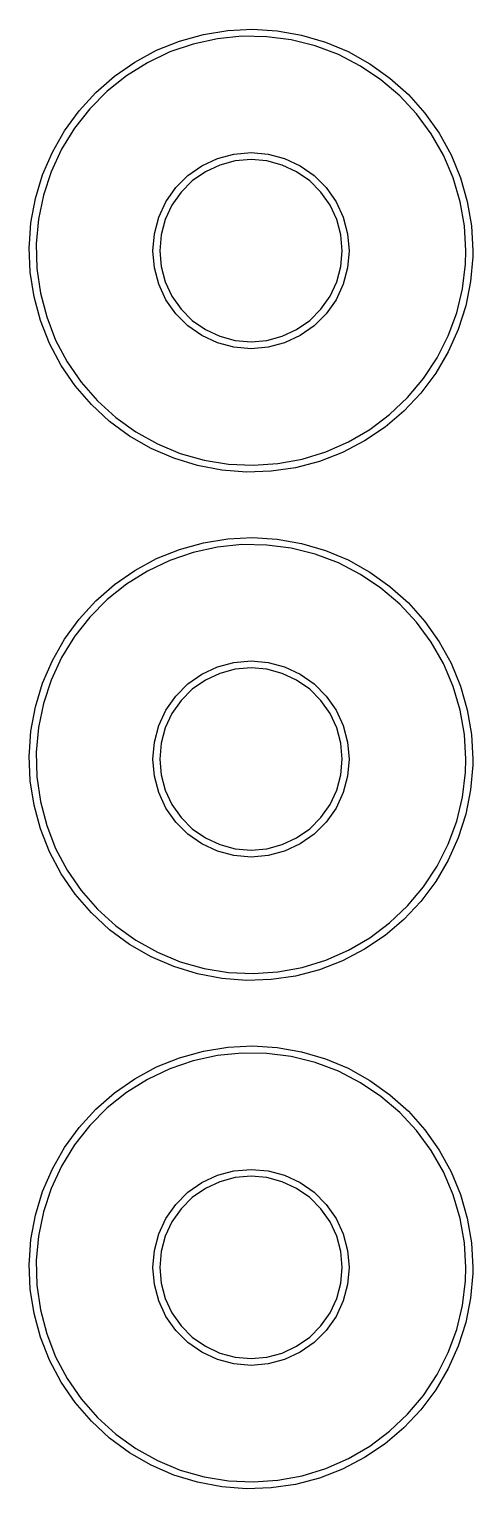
# Model space of a CAD drawing. Extents: x 26 to 390, y -197 to -58.
# Drawn here: x 362.95 to 369.05, y -174.05 to -153.95 of the extents above; entities that cross this region are included whole.
import ezdxf

# ---------------------------------------------------------------- set-up
doc = ezdxf.new("R2010")
doc.units = 0
doc.layers.add('BLACK', color=7, linetype='CONTINUOUS')

msp = doc.modelspace()

# ---------------------------------------------------------------- linework, layer by layer
at = {"layer": 'BLACK', "linetype": 'CONTINUOUS'}
for p, q in [((365.681, -153.967), (366.021, -153.95)), ((366.021, -153.95), (366.361, -153.971)), ((364.701, -154.24), (365.017, -154.113)), ((365.205, -154.154), (364.883, -154.264)), ((365.017, -154.113), (365.345, -154.021)), ((365.538, -154.081), (365.205, -154.154)), ((365.345, -154.021), (365.681, -153.967)), ((365.876, -154.048), (365.538, -154.081)), ((366.216, -154.053), (365.876, -154.048)), ((366.554, -154.097), (366.216, -154.053)), ((366.361, -153.971), (366.696, -154.031)), ((366.884, -154.18), (366.554, -154.097)), ((366.696, -154.031), (367.023, -154.127)), ((367.023, -154.127), (367.337, -154.259)), ((364.402, -154.402), (364.701, -154.24)), ((364.883, -154.264), (364.576, -154.411)), ((367.202, -154.3), (366.884, -154.18)), ((367.504, -154.457), (367.202, -154.3)), ((367.337, -154.259), (367.634, -154.425)), ((364.122, -154.597), (364.402, -154.402)), ((364.576, -154.411), (364.288, -154.591)), ((367.787, -154.646), (367.504, -154.457)), ((367.634, -154.425), (367.911, -154.623)), ((363.866, -154.821), (364.122, -154.597)), ((364.288, -154.591), (364.023, -154.804)), ((368.045, -154.867), (367.787, -154.646)), ((367.911, -154.623), (368.164, -154.851)), ((363.636, -155.072), (363.866, -154.821)), ((364.023, -154.804), (363.783, -155.046)), ((368.277, -155.116), (368.045, -154.867)), ((368.164, -154.851), (368.39, -155.105)), ((363.436, -155.348), (363.636, -155.072)), ((363.783, -155.046), (363.574, -155.314)), ((368.478, -155.391), (368.277, -155.116)), ((368.39, -155.105), (368.587, -155.384)), ((363.268, -155.644), (363.436, -155.348)), ((363.574, -155.314), (363.396, -155.604)), ((368.647, -155.686), (368.478, -155.391)), ((368.587, -155.384), (368.751, -155.682)), ((363.134, -155.957), (363.268, -155.644)), ((363.396, -155.604), (363.253, -155.912)), ((365.325, -155.831), (365.538, -155.731)), ((365.538, -155.731), (365.766, -155.671)), ((365.782, -155.764), (365.571, -155.821)), ((365.766, -155.671), (366, -155.65)), ((366, -155.745), (365.782, -155.764)), ((366, -155.65), (366.234, -155.671)), ((366.218, -155.764), (366, -155.745)), ((366.429, -155.821), (366.218, -155.764)), ((366.234, -155.671), (366.462, -155.731)), ((366.462, -155.731), (366.675, -155.831)), ((368.78, -155.999), (368.647, -155.686)), ((368.751, -155.682), (368.88, -155.997)), ((363.036, -156.283), (363.134, -155.957)), ((363.253, -155.912), (363.146, -156.235)), ((364.966, -156.132), (365.132, -155.966)), ((365.132, -155.966), (365.325, -155.831)), ((365.373, -155.913), (365.193, -156.039)), ((365.571, -155.821), (365.373, -155.913)), ((366.627, -155.913), (366.429, -155.821)), ((366.807, -156.039), (366.627, -155.913)), ((366.675, -155.831), (366.868, -155.966)), ((366.868, -155.966), (367.034, -156.132)), ((364.831, -156.325), (364.966, -156.132)), ((365.193, -156.039), (365.039, -156.193)), ((366.961, -156.193), (366.807, -156.039)), ((367.034, -156.132), (367.169, -156.325)), ((368.877, -156.325), (368.78, -155.999)), ((368.88, -155.997), (368.974, -156.324)), ((362.974, -156.618), (363.036, -156.283)), ((363.146, -156.235), (363.077, -156.568)), ((364.731, -156.538), (364.831, -156.325)), ((365.039, -156.193), (364.913, -156.373)), ((367.087, -156.373), (366.961, -156.193)), ((367.169, -156.325), (367.269, -156.538)), ((368.935, -156.66), (368.877, -156.325)), ((368.974, -156.324), (369.031, -156.66)), ((363.077, -156.568), (363.046, -156.907)), ((364.671, -156.766), (364.731, -156.538)), ((364.821, -156.571), (364.764, -156.782)), ((364.913, -156.373), (364.821, -156.571)), ((367.179, -156.571), (367.087, -156.373)), ((367.236, -156.782), (367.179, -156.571)), ((367.269, -156.538), (367.329, -156.766)), ((362.954, -156.907), (362.974, -156.618)), ((364.65, -157), (364.671, -156.766)), ((367.329, -156.766), (367.35, -157)), ((368.955, -157), (368.935, -156.66)), ((369.031, -156.66), (369.05, -157)), ((362.95, -156.957), (362.954, -156.907)), ((362.965, -157.298), (362.95, -156.957)), ((363.046, -156.907), (363.055, -157.247)), ((364.764, -156.782), (364.745, -157)), ((367.255, -157), (367.236, -156.782)), ((364.671, -157.234), (364.65, -157)), ((364.745, -157), (364.764, -157.218)), ((367.236, -157.218), (367.255, -157)), ((367.35, -157), (367.329, -157.234)), ((368.949, -157.186), (368.955, -157)), ((369.049, -157.085), (369.02, -157.424)), ((369.05, -157), (369.049, -157.085)), ((363.017, -157.634), (362.965, -157.298)), ((363.055, -157.247), (363.103, -157.584)), ((364.731, -157.462), (364.671, -157.234)), ((364.764, -157.218), (364.821, -157.429)), ((367.179, -157.429), (367.236, -157.218)), ((367.329, -157.234), (367.269, -157.462)), ((368.908, -157.523), (368.949, -157.186)), ((364.831, -157.675), (364.731, -157.462)), ((364.821, -157.429), (364.913, -157.627)), ((367.087, -157.627), (367.179, -157.429)), ((367.269, -157.462), (367.169, -157.675)), ((368.829, -157.854), (368.908, -157.523)), ((369.02, -157.424), (368.954, -157.759)), ((363.106, -157.963), (363.017, -157.634)), ((363.103, -157.584), (363.19, -157.913)), ((364.966, -157.868), (364.831, -157.675)), ((364.913, -157.627), (365.039, -157.807)), ((366.961, -157.807), (367.087, -157.627)), ((367.169, -157.675), (367.034, -157.868)), ((368.954, -157.759), (368.851, -158.083)), ((363.231, -158.279), (363.106, -157.963)), ((363.19, -157.913), (363.313, -158.23)), ((365.132, -158.034), (364.966, -157.868)), ((365.039, -157.807), (365.193, -157.961)), ((365.193, -157.961), (365.373, -158.087)), ((366.627, -158.087), (366.807, -157.961)), ((366.807, -157.961), (366.961, -157.807)), ((367.034, -157.868), (366.868, -158.034)), ((368.712, -158.174), (368.829, -157.854)), ((365.325, -158.169), (365.132, -158.034)), ((365.538, -158.269), (365.325, -158.169)), ((365.373, -158.087), (365.571, -158.179)), ((365.571, -158.179), (365.782, -158.236)), ((366.218, -158.236), (366.429, -158.179)), ((366.429, -158.179), (366.627, -158.087)), ((366.675, -158.169), (366.462, -158.269)), ((366.868, -158.034), (366.675, -158.169)), ((368.559, -158.477), (368.712, -158.174)), ((368.851, -158.083), (368.713, -158.394)), ((363.391, -158.58), (363.231, -158.279)), ((363.313, -158.23), (363.472, -158.531)), ((365.766, -158.329), (365.538, -158.269)), ((366, -158.35), (365.766, -158.329)), ((365.782, -158.236), (366, -158.255)), ((366, -158.255), (366.218, -158.236)), ((366.234, -158.329), (366, -158.35)), ((366.462, -158.269), (366.234, -158.329)), ((363.584, -158.861), (363.391, -158.58)), ((363.472, -158.531), (363.665, -158.811)), ((368.372, -158.762), (368.559, -158.477)), ((368.713, -158.394), (368.54, -158.688)), ((368.154, -159.023), (368.372, -158.762)), ((368.54, -158.688), (368.336, -158.961)), ((363.806, -159.119), (363.584, -158.861)), ((363.665, -158.811), (363.889, -159.068)), ((368.336, -158.961), (368.103, -159.209)), ((364.056, -159.35), (363.806, -159.119)), ((363.889, -159.068), (364.14, -159.296)), ((367.907, -159.257), (368.154, -159.023)), ((364.33, -159.552), (364.056, -159.35)), ((364.14, -159.296), (364.417, -159.495)), ((367.635, -159.461), (367.907, -159.257)), ((368.103, -159.209), (367.844, -159.429)), ((364.625, -159.722), (364.33, -159.552)), ((364.417, -159.495), (364.714, -159.66)), ((367.342, -159.633), (367.635, -159.461)), ((367.844, -159.429), (367.562, -159.62)), ((364.937, -159.859), (364.625, -159.722)), ((364.714, -159.66), (365.028, -159.791)), ((366.705, -159.87), (367.03, -159.77)), ((367.26, -159.778), (366.943, -159.901)), ((367.03, -159.77), (367.342, -159.633)), ((367.562, -159.62), (367.26, -159.778)), ((365.262, -159.959), (364.937, -159.859)), ((365.028, -159.791), (365.355, -159.884)), ((365.597, -160.023), (365.262, -159.959)), ((365.355, -159.884), (365.691, -159.939)), ((365.691, -159.939), (366.031, -159.955)), ((366.031, -159.955), (366.37, -159.932)), ((366.613, -159.988), (366.276, -160.037)), ((366.37, -159.932), (366.705, -159.87)), ((366.943, -159.901), (366.613, -159.988)), ((365.936, -160.049), (365.597, -160.023)), ((366.276, -160.037), (365.936, -160.049)), ((365.345, -161.021), (365.681, -160.967)), ((365.681, -160.967), (366.021, -160.95)), ((366.021, -160.95), (366.361, -160.971)), ((366.361, -160.971), (366.696, -161.031)), ((364.701, -161.24), (365.017, -161.113)), ((365.205, -161.154), (364.883, -161.264)), ((365.017, -161.113), (365.345, -161.021)), ((365.538, -161.081), (365.205, -161.154)), ((365.876, -161.048), (365.538, -161.081)), ((366.216, -161.053), (365.876, -161.048)), ((366.554, -161.097), (366.216, -161.053)), ((366.884, -161.18), (366.554, -161.097)), ((366.696, -161.031), (367.023, -161.127)), ((367.202, -161.3), (366.884, -161.18)), ((367.023, -161.127), (367.337, -161.259)), ((364.402, -161.402), (364.701, -161.24)), ((364.883, -161.264), (364.576, -161.411)), ((367.504, -161.457), (367.202, -161.3)), ((367.337, -161.259), (367.634, -161.425)), ((364.288, -161.591), (364.023, -161.804)), ((364.122, -161.597), (364.402, -161.402)), ((364.576, -161.411), (364.288, -161.591)), ((367.787, -161.646), (367.504, -161.457)), ((367.634, -161.425), (367.911, -161.623)), ((363.866, -161.821), (364.122, -161.597)), ((368.045, -161.867), (367.787, -161.646)), ((367.911, -161.623), (368.164, -161.851)), ((363.636, -162.072), (363.866, -161.821)), ((364.023, -161.804), (363.783, -162.046)), ((368.277, -162.116), (368.045, -161.867)), ((368.164, -161.851), (368.39, -162.105)), ((363.436, -162.348), (363.636, -162.072)), ((363.783, -162.046), (363.574, -162.314)), ((368.478, -162.391), (368.277, -162.116)), ((368.39, -162.105), (368.587, -162.384)), ((363.268, -162.644), (363.436, -162.348)), ((363.574, -162.314), (363.396, -162.604)), ((368.647, -162.686), (368.478, -162.391)), ((368.587, -162.384), (368.751, -162.682)), ((363.134, -162.957), (363.268, -162.644)), ((363.396, -162.604), (363.253, -162.912)), ((365.325, -162.831), (365.538, -162.731)), ((365.538, -162.731), (365.766, -162.671)), ((365.782, -162.764), (365.571, -162.821)), ((365.766, -162.671), (366, -162.65)), ((366, -162.745), (365.782, -162.764)), ((366, -162.65), (366.234, -162.671)), ((366.218, -162.764), (366, -162.745)), ((366.429, -162.821), (366.218, -162.764)), ((366.234, -162.671), (366.462, -162.731)), ((366.462, -162.731), (366.675, -162.831)), ((368.78, -162.999), (368.647, -162.686)), ((368.751, -162.682), (368.88, -162.997)), ((363.036, -163.283), (363.134, -162.957)), ((363.253, -162.912), (363.146, -163.235)), ((364.966, -163.132), (365.132, -162.966)), ((365.132, -162.966), (365.325, -162.831)), ((365.373, -162.913), (365.193, -163.039)), ((365.571, -162.821), (365.373, -162.913)), ((366.627, -162.913), (366.429, -162.821)), ((366.807, -163.039), (366.627, -162.913)), ((366.675, -162.831), (366.868, -162.966)), ((366.868, -162.966), (367.034, -163.132)), ((368.877, -163.325), (368.78, -162.999)), ((368.88, -162.997), (368.974, -163.324)), ((364.831, -163.325), (364.966, -163.132)), ((365.039, -163.193), (364.913, -163.373)), ((365.193, -163.039), (365.039, -163.193)), ((366.961, -163.193), (366.807, -163.039)), ((367.087, -163.373), (366.961, -163.193)), ((367.034, -163.132), (367.169, -163.325)), ((362.974, -163.618), (363.036, -163.283)), ((363.146, -163.235), (363.077, -163.568)), ((364.731, -163.538), (364.831, -163.325)), ((364.913, -163.373), (364.821, -163.571)), ((367.179, -163.571), (367.087, -163.373)), ((367.169, -163.325), (367.269, -163.538)), ((368.935, -163.66), (368.877, -163.325)), ((368.974, -163.324), (369.031, -163.66)), ((363.077, -163.568), (363.046, -163.907)), ((364.671, -163.766), (364.731, -163.538)), ((364.821, -163.571), (364.764, -163.782)), ((367.236, -163.782), (367.179, -163.571)), ((367.269, -163.538), (367.329, -163.766)), ((362.954, -163.907), (362.974, -163.618)), ((364.65, -164), (364.671, -163.766)), ((364.764, -163.782), (364.745, -164)), ((367.255, -164), (367.236, -163.782)), ((367.329, -163.766), (367.35, -164)), ((368.955, -164), (368.935, -163.66)), ((369.031, -163.66), (369.05, -164)), ((362.95, -163.957), (362.954, -163.907)), ((362.965, -164.298), (362.95, -163.957)), ((363.046, -163.907), (363.055, -164.247)), ((364.671, -164.234), (364.65, -164)), ((364.745, -164), (364.764, -164.218)), ((367.236, -164.218), (367.255, -164)), ((367.35, -164), (367.329, -164.234)), ((368.949, -164.186), (368.955, -164)), ((369.05, -164), (369.049, -164.085)), ((368.908, -164.523), (368.949, -164.186)), ((369.049, -164.085), (369.02, -164.424)), ((363.017, -164.634), (362.965, -164.298)), ((363.055, -164.247), (363.103, -164.584)), ((364.731, -164.462), (364.671, -164.234)), ((364.764, -164.218), (364.821, -164.429)), ((367.179, -164.429), (367.236, -164.218)), ((367.329, -164.234), (367.269, -164.462)), ((363.103, -164.584), (363.19, -164.913)), ((364.831, -164.675), (364.731, -164.462)), ((364.821, -164.429), (364.913, -164.627)), ((367.087, -164.627), (367.179, -164.429)), ((367.269, -164.462), (367.169, -164.675)), ((368.829, -164.854), (368.908, -164.523)), ((369.02, -164.424), (368.954, -164.759)), ((363.106, -164.963), (363.017, -164.634)), ((364.966, -164.868), (364.831, -164.675)), ((364.913, -164.627), (365.039, -164.807)), ((365.039, -164.807), (365.193, -164.961)), ((366.807, -164.961), (366.961, -164.807)), ((366.961, -164.807), (367.087, -164.627)), ((367.169, -164.675), (367.034, -164.868)), ((368.954, -164.759), (368.851, -165.083)), ((363.231, -165.279), (363.106, -164.963)), ((363.19, -164.913), (363.313, -165.23)), ((365.132, -165.034), (364.966, -164.868)), ((365.193, -164.961), (365.373, -165.087)), ((366.627, -165.087), (366.807, -164.961)), ((367.034, -164.868), (366.868, -165.034)), ((368.712, -165.174), (368.829, -164.854)), ((365.325, -165.169), (365.132, -165.034)), ((365.538, -165.269), (365.325, -165.169)), ((365.373, -165.087), (365.571, -165.179)), ((365.571, -165.179), (365.782, -165.236)), ((366.218, -165.236), (366.429, -165.179)), ((366.429, -165.179), (366.627, -165.087)), ((366.675, -165.169), (366.462, -165.269)), ((366.868, -165.034), (366.675, -165.169)), ((368.559, -165.477), (368.712, -165.174)), ((368.851, -165.083), (368.713, -165.394)), ((363.391, -165.58), (363.231, -165.279)), ((363.313, -165.23), (363.472, -165.531)), ((365.766, -165.329), (365.538, -165.269)), ((366, -165.35), (365.766, -165.329)), ((365.782, -165.236), (366, -165.255)), ((366, -165.255), (366.218, -165.236)), ((366.234, -165.329), (366, -165.35)), ((366.462, -165.269), (366.234, -165.329)), ((368.713, -165.394), (368.54, -165.688)), ((363.584, -165.861), (363.391, -165.58)), ((363.472, -165.531), (363.665, -165.811)), ((368.372, -165.762), (368.559, -165.477)), ((363.665, -165.811), (363.889, -166.068)), ((368.154, -166.023), (368.372, -165.762)), ((368.54, -165.688), (368.336, -165.961)), ((363.806, -166.119), (363.584, -165.861)), ((368.336, -165.961), (368.103, -166.209)), ((364.056, -166.35), (363.806, -166.119)), ((363.889, -166.068), (364.14, -166.296)), ((368.103, -166.209), (367.844, -166.429)), ((367.907, -166.257), (368.154, -166.023)), ((364.33, -166.552), (364.056, -166.35)), ((364.14, -166.296), (364.417, -166.495)), ((367.635, -166.461), (367.907, -166.257)), ((364.625, -166.722), (364.33, -166.552)), ((364.417, -166.495), (364.714, -166.66)), ((367.562, -166.62), (367.26, -166.778)), ((367.342, -166.633), (367.635, -166.461)), ((367.844, -166.429), (367.562, -166.62)), ((364.937, -166.859), (364.625, -166.722)), ((364.714, -166.66), (365.028, -166.791)), ((365.028, -166.791), (365.355, -166.884)), ((366.705, -166.87), (367.03, -166.77)), ((367.26, -166.778), (366.943, -166.901)), ((367.03, -166.77), (367.342, -166.633)), ((365.262, -166.959), (364.937, -166.859)), ((365.597, -167.023), (365.262, -166.959)), ((365.355, -166.884), (365.691, -166.939)), ((365.691, -166.939), (366.031, -166.955)), ((366.031, -166.955), (366.37, -166.932)), ((366.613, -166.988), (366.276, -167.037)), ((366.37, -166.932), (366.705, -166.87)), ((366.943, -166.901), (366.613, -166.988)), ((365.936, -167.049), (365.597, -167.023)), ((366.276, -167.037), (365.936, -167.049)), ((365.017, -168.113), (365.345, -168.021)), ((365.345, -168.021), (365.681, -167.967)), ((365.681, -167.967), (366.021, -167.95)), ((366.021, -167.95), (366.361, -167.971)), ((366.361, -167.971), (366.696, -168.031)), ((364.701, -168.24), (365.017, -168.113)), ((365.205, -168.154), (364.883, -168.264)), ((365.538, -168.081), (365.205, -168.154)), ((365.876, -168.048), (365.538, -168.081)), ((366.216, -168.053), (365.876, -168.048)), ((366.554, -168.097), (366.216, -168.053)), ((366.884, -168.18), (366.554, -168.097)), ((366.696, -168.031), (367.023, -168.127)), ((367.202, -168.3), (366.884, -168.18)), ((367.023, -168.127), (367.337, -168.259)), ((364.122, -168.597), (364.402, -168.402)), ((364.576, -168.411), (364.288, -168.591)), ((364.402, -168.402), (364.701, -168.24)), ((364.883, -168.264), (364.576, -168.411)), ((367.504, -168.457), (367.202, -168.3)), ((367.337, -168.259), (367.634, -168.425)), ((367.634, -168.425), (367.911, -168.623)), ((363.866, -168.821), (364.122, -168.597)), ((364.288, -168.591), (364.023, -168.804)), ((367.787, -168.646), (367.504, -168.457)), ((367.911, -168.623), (368.164, -168.851)), ((363.636, -169.072), (363.866, -168.821)), ((364.023, -168.804), (363.783, -169.046)), ((368.045, -168.867), (367.787, -168.646)), ((368.277, -169.116), (368.045, -168.867)), ((368.164, -168.851), (368.39, -169.105)), ((363.436, -169.348), (363.636, -169.072)), ((363.783, -169.046), (363.574, -169.314)), ((368.478, -169.391), (368.277, -169.116)), ((368.39, -169.105), (368.587, -169.384)), ((363.268, -169.644), (363.436, -169.348)), ((363.574, -169.314), (363.396, -169.604)), ((368.647, -169.686), (368.478, -169.391)), ((368.587, -169.384), (368.751, -169.682)), ((363.396, -169.604), (363.253, -169.912)), ((363.134, -169.957), (363.268, -169.644)), ((365.132, -169.966), (365.325, -169.831)), ((365.325, -169.831), (365.538, -169.731)), ((365.571, -169.821), (365.373, -169.913)), ((365.538, -169.731), (365.766, -169.671)), ((365.782, -169.764), (365.571, -169.821)), ((365.766, -169.671), (366, -169.65)), ((366, -169.745), (365.782, -169.764)), ((366, -169.65), (366.234, -169.671)), ((366.218, -169.764), (366, -169.745)), ((366.429, -169.821), (366.218, -169.764)), ((366.234, -169.671), (366.462, -169.731)), ((366.627, -169.913), (366.429, -169.821)), ((366.462, -169.731), (366.675, -169.831)), ((366.675, -169.831), (366.868, -169.966)), ((368.78, -169.999), (368.647, -169.686)), ((368.751, -169.682), (368.88, -169.997)), ((363.036, -170.283), (363.134, -169.957)), ((363.253, -169.912), (363.146, -170.235)), ((364.966, -170.132), (365.132, -169.966)), ((365.373, -169.913), (365.193, -170.039)), ((366.807, -170.039), (366.627, -169.913)), ((366.868, -169.966), (367.034, -170.132)), ((368.877, -170.325), (368.78, -169.999)), ((368.88, -169.997), (368.974, -170.324)), ((363.146, -170.235), (363.077, -170.568)), ((364.831, -170.325), (364.966, -170.132)), ((365.039, -170.193), (364.913, -170.373)), ((365.193, -170.039), (365.039, -170.193)), ((366.961, -170.193), (366.807, -170.039)), ((367.087, -170.373), (366.961, -170.193)), ((367.034, -170.132), (367.169, -170.325)), ((362.974, -170.618), (363.036, -170.283)), ((364.731, -170.538), (364.831, -170.325)), ((364.913, -170.373), (364.821, -170.571)), ((367.179, -170.571), (367.087, -170.373)), ((367.169, -170.325), (367.269, -170.538)), ((368.935, -170.66), (368.877, -170.325)), ((368.974, -170.324), (369.031, -170.66)), ((362.954, -170.907), (362.974, -170.618)), ((363.077, -170.568), (363.046, -170.907)), ((364.671, -170.766), (364.731, -170.538)), ((364.821, -170.571), (364.764, -170.782)), ((367.236, -170.782), (367.179, -170.571)), ((367.269, -170.538), (367.329, -170.766)), ((364.65, -171), (364.671, -170.766)), ((364.764, -170.782), (364.745, -171)), ((367.255, -171), (367.236, -170.782)), ((367.329, -170.766), (367.35, -171)), ((368.955, -171), (368.935, -170.66)), ((369.031, -170.66), (369.05, -171)), ((362.95, -170.957), (362.954, -170.907)), ((362.965, -171.298), (362.95, -170.957)), ((363.046, -170.907), (363.055, -171.247)), ((364.671, -171.234), (364.65, -171)), ((364.745, -171), (364.764, -171.218)), ((367.236, -171.218), (367.255, -171)), ((367.35, -171), (367.329, -171.234)), ((368.949, -171.186), (368.955, -171)), ((369.05, -171), (369.049, -171.085)), ((364.731, -171.462), (364.671, -171.234)), ((364.764, -171.218), (364.821, -171.429)), ((367.179, -171.429), (367.236, -171.218)), ((367.329, -171.234), (367.269, -171.462)), ((368.908, -171.523), (368.949, -171.186)), ((369.049, -171.085), (369.02, -171.424)), ((363.017, -171.634), (362.965, -171.298)), ((363.055, -171.247), (363.103, -171.584)), ((364.821, -171.429), (364.913, -171.627)), ((367.087, -171.627), (367.179, -171.429)), ((369.02, -171.424), (368.954, -171.759)), ((363.106, -171.963), (363.017, -171.634)), ((363.103, -171.584), (363.19, -171.913)), ((364.831, -171.675), (364.731, -171.462)), ((364.913, -171.627), (365.039, -171.807)), ((366.961, -171.807), (367.087, -171.627)), ((367.269, -171.462), (367.169, -171.675)), ((368.829, -171.854), (368.908, -171.523)), ((364.966, -171.868), (364.831, -171.675)), ((365.039, -171.807), (365.193, -171.961)), ((366.807, -171.961), (366.961, -171.807)), ((367.169, -171.675), (367.034, -171.868)), ((368.954, -171.759), (368.851, -172.083)), ((363.231, -172.279), (363.106, -171.963)), ((363.19, -171.913), (363.313, -172.23)), ((365.132, -172.034), (364.966, -171.868)), ((365.325, -172.169), (365.132, -172.034)), ((365.193, -171.961), (365.373, -172.087)), ((366.627, -172.087), (366.807, -171.961)), ((366.868, -172.034), (366.675, -172.169)), ((367.034, -171.868), (366.868, -172.034)), ((368.712, -172.174), (368.829, -171.854)), ((363.313, -172.23), (363.472, -172.531)), ((365.538, -172.269), (365.325, -172.169)), ((365.373, -172.087), (365.571, -172.179)), ((365.571, -172.179), (365.782, -172.236)), ((365.782, -172.236), (366, -172.255)), ((366, -172.255), (366.218, -172.236)), ((366.218, -172.236), (366.429, -172.179)), ((366.429, -172.179), (366.627, -172.087)), ((366.675, -172.169), (366.462, -172.269)), ((368.559, -172.477), (368.712, -172.174)), ((368.851, -172.083), (368.713, -172.394)), ((363.391, -172.58), (363.231, -172.279)), ((365.766, -172.329), (365.538, -172.269)), ((366, -172.35), (365.766, -172.329)), ((366.234, -172.329), (366, -172.35)), ((366.462, -172.269), (366.234, -172.329)), ((368.713, -172.394), (368.54, -172.688)), ((363.584, -172.861), (363.391, -172.58)), ((363.472, -172.531), (363.665, -172.811)), ((368.372, -172.762), (368.559, -172.477)), ((363.665, -172.811), (363.889, -173.068)), ((368.154, -173.023), (368.372, -172.762)), ((368.54, -172.688), (368.336, -172.961)), ((363.806, -173.119), (363.584, -172.861)), ((367.907, -173.257), (368.154, -173.023)), ((368.336, -172.961), (368.103, -173.209)), ((364.056, -173.35), (363.806, -173.119)), ((363.889, -173.068), (364.14, -173.296)), ((368.103, -173.209), (367.844, -173.429)), ((364.33, -173.552), (364.056, -173.35)), ((364.14, -173.296), (364.417, -173.495)), ((367.844, -173.429), (367.562, -173.62)), ((367.635, -173.461), (367.907, -173.257)), ((364.625, -173.722), (364.33, -173.552)), ((364.417, -173.495), (364.714, -173.66)), ((367.03, -173.77), (367.342, -173.633)), ((367.562, -173.62), (367.26, -173.778)), ((367.342, -173.633), (367.635, -173.461)), ((364.937, -173.859), (364.625, -173.722)), ((364.714, -173.66), (365.028, -173.791)), ((365.028, -173.791), (365.355, -173.884)), ((366.705, -173.87), (367.03, -173.77)), ((367.26, -173.778), (366.943, -173.901)), ((365.262, -173.959), (364.937, -173.859)), ((365.597, -174.023), (365.262, -173.959)), ((365.355, -173.884), (365.691, -173.939)), ((365.936, -174.049), (365.597, -174.023)), ((365.691, -173.939), (366.031, -173.955)), ((366.276, -174.037), (365.936, -174.049)), ((366.031, -173.955), (366.37, -173.932)), ((366.613, -173.988), (366.276, -174.037)), ((366.37, -173.932), (366.705, -173.87)), ((366.943, -173.901), (366.613, -173.988))]:
    msp.add_line(p, q, dxfattribs=at)

doc.saveas('drawing.dxf')
